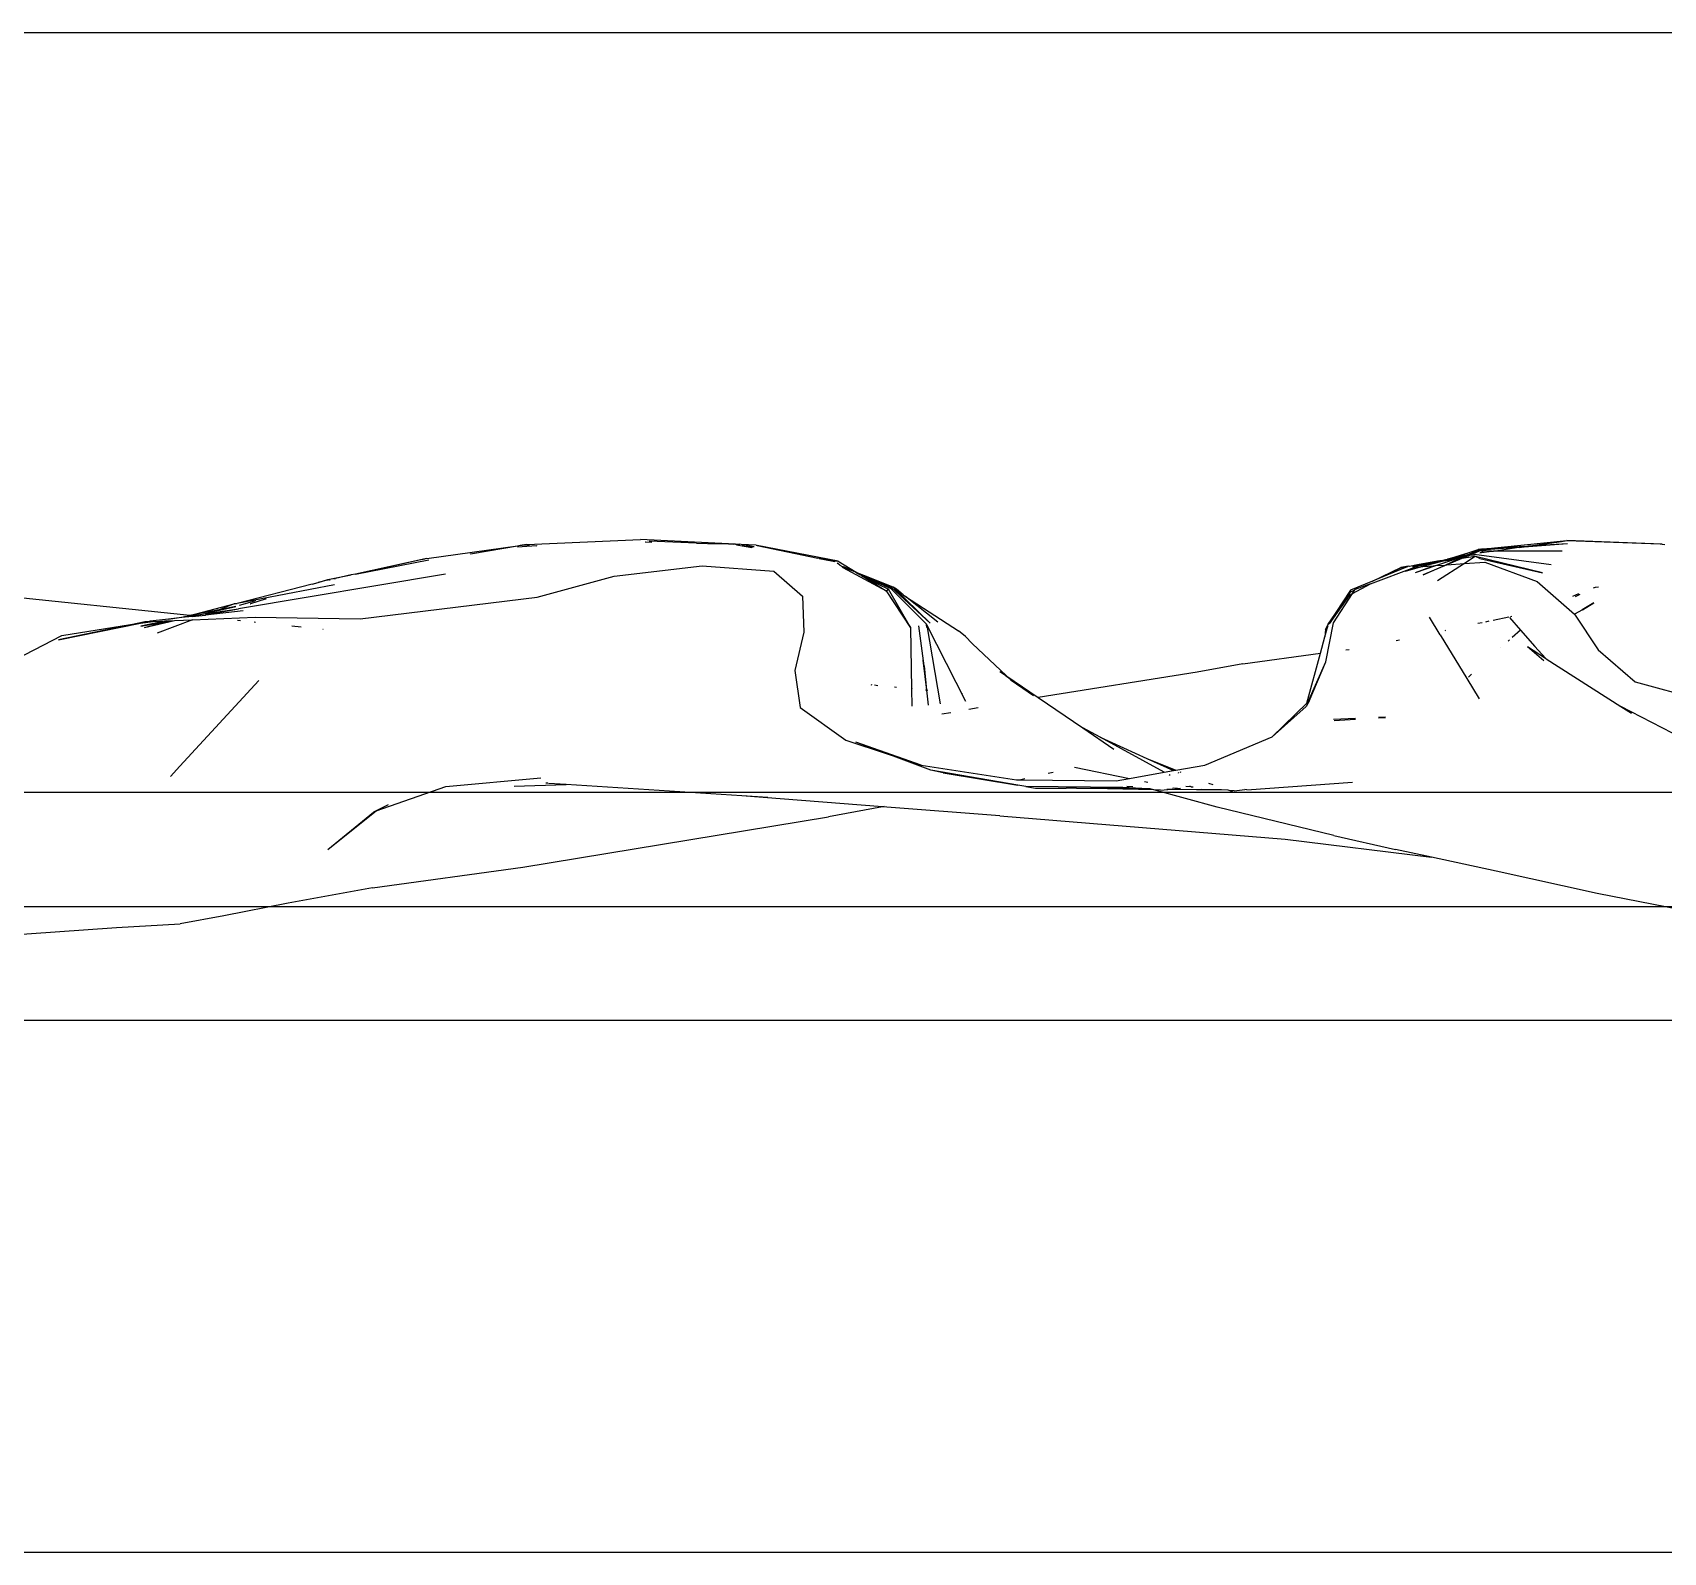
# Model space of a CAD drawing. Header units: millimetres. Extents: x -41292 to 298682, y -22072 to 33155.
# Drawn here: x 30113.2 to 30327.9, y 1090.6 to 1290.6 of the extents above; entities that cross this region are included whole.
import ezdxf

# ---------------------------------------------------------------- set-up
doc = ezdxf.new("R2010")
doc.units = ezdxf.units.MM
doc.layers.add('창호', color=4, linetype='Continuous')
doc.layers.add('틀', color=8, linetype='Continuous')

# ---------------------------------------------------------------- blocks, each defined once
blk = doc.blocks.new('AHSISHEUD')
for p, q in [((30805.63, 18871.3), (30820.62, 18871.95)), ((30832.19, 18871.39), (30820.62, 18871.95)), ((30827.95, 18871.48), (30821.72, 18871.76)), ((30931.32, 18870.7), (30942.54, 18871.85)), ((30937.42, 18871.08), (30942.54, 18871.85)), ((30941.83, 18871.69), (30942.54, 18871.85)), ((30942.54, 18871.85), (30954.83, 18871.4)), ((30955.1, 18871.34), (30942.54, 18871.85)), ((30792.46, 18869.45), (30804.4, 18871.13)), ((30798.18, 18870.1), (30798.47, 18870.13)), ((30798.47, 18870.13), (30804.4, 18871.13)), ((30806.89, 18871.12), (30804.39, 18870.96)), ((30804.4, 18871.13), (30804.78, 18871.2)), ((30804.78, 18871.2), (30805.04, 18871.21)), ((30805.63, 18871.3), (30805.04, 18871.21)), ((30805.04, 18871.21), (30805.98, 18871.25)), ((30806.99, 18871.1), (30806.89, 18871.12)), ((30821.22, 18871.64), (30821.27, 18871.64)), ((30821.27, 18871.64), (30822.08, 18871.61)), ((30827.95, 18871.48), (30829.42, 18871.42)), ((30829.42, 18871.42), (30832.19, 18871.39)), ((30832.19, 18871.39), (30832.43, 18871.38)), ((30832.43, 18871.38), (30832.49, 18871.34)), ((30832.76, 18871.36), (30832.49, 18871.34)), ((30832.79, 18871.29), (30832.49, 18871.34)), ((30832.99, 18871.35), (30832.76, 18871.36)), ((30833.11, 18871.35), (30832.99, 18871.35)), ((30833.11, 18871.35), (30833.18, 18871.34)), ((30833.18, 18871.34), (30833.66, 18871.26)), ((30833.18, 18871.34), (30833.69, 18871.34)), ((30835.27, 18870.87), (30833.24, 18871.22)), ((30833.84, 18871.31), (30833.69, 18871.34)), ((30835.83, 18871.21), (30833.84, 18871.31)), ((30834.27, 18871.23), (30833.84, 18871.31)), ((30833.98, 18871.2), (30835.44, 18870.95)), ((30835.56, 18871), (30834.49, 18871.19)), ((30835.83, 18871.21), (30835.94, 18871.17)), ((30846.62, 18869.12), (30835.94, 18871.17)), ((30835.94, 18871.17), (30843.96, 18869.51)), ((30926.85, 18869.39), (30929.69, 18870.24)), ((30928.27, 18869.71), (30926.85, 18869.39)), ((30927.53, 18869.29), (30928.45, 18869.6)), ((30928.27, 18869.62), (30928.05, 18869.56)), ((30928.27, 18869.71), (30929.69, 18870.24)), ((30929.23, 18869.87), (30928.27, 18869.71)), ((30928.57, 18869.7), (30928.27, 18869.62)), ((30928.27, 18869.62), (30928.45, 18869.6)), ((30928.28, 18869.4), (30928.97, 18869.71)), ((30928.45, 18869.6), (30928.66, 18869.67)), ((30928.66, 18869.67), (30928.57, 18869.7)), ((30928.66, 18869.67), (30928.74, 18869.7)), ((30929.6, 18869.83), (30928.72, 18869.46)), ((30930.47, 18869.72), (30928.72, 18869.46)), ((30928.74, 18869.7), (30928.9, 18869.75)), ((30928.74, 18869.7), (30928.97, 18869.71)), ((30928.9, 18869.75), (30929.06, 18869.74)), ((30928.97, 18869.71), (30929.06, 18869.74)), ((30929.06, 18869.74), (30929.19, 18869.81)), ((30930.47, 18869.72), (30929.06, 18868.79)), ((30929.19, 18869.81), (30929.23, 18869.87)), ((30929.19, 18869.81), (30929.6, 18869.83)), ((30929.47, 18869.93), (30929.23, 18869.87)), ((30929.47, 18869.93), (30929.79, 18870.07)), ((30929.79, 18869.91), (30929.6, 18869.83)), ((30929.69, 18870.24), (30930.85, 18870.67)), ((30929.69, 18870.24), (30930.44, 18870.46)), ((30929.79, 18870.07), (30930.12, 18870.22)), ((30930.41, 18870.17), (30929.79, 18869.91)), ((30930.41, 18870.17), (30929.79, 18870.07)), ((30929.79, 18869.91), (30930.25, 18869.96)), ((30930.12, 18870.22), (30930.62, 18870.44)), ((30930.12, 18870.22), (30930.86, 18870.42)), ((30930.34, 18870.01), (30930.25, 18869.96)), ((30930.25, 18869.96), (30930.37, 18869.95)), ((30940.46, 18868.65), (30930.34, 18870.01)), ((30931.02, 18870.42), (30930.41, 18870.17)), ((30930.44, 18870.46), (30930.62, 18870.44)), ((30930.51, 18869.71), (30930.47, 18869.72)), ((30931.07, 18869.46), (30930.51, 18869.71)), ((30939.34, 18867.6), (30930.51, 18869.71)), ((30930.62, 18870.44), (30930.65, 18870.46)), ((30930.65, 18870.46), (30931.16, 18870.68)), ((30930.65, 18870.46), (30930.86, 18870.42)), ((30931.16, 18870.68), (30930.85, 18870.67)), ((30931.02, 18870.42), (30930.86, 18870.42)), ((30931.11, 18870.46), (30931.02, 18870.42)), ((30931.07, 18870.19), (30931.09, 18870.2)), ((30931.09, 18870.2), (30931.13, 18870.21)), ((30931.35, 18870.56), (30931.11, 18870.46)), ((30932.62, 18870.42), (30931.11, 18870.46)), ((30931.51, 18870.36), (30931.13, 18870.21)), ((30931.16, 18870.68), (30931.32, 18870.7)), ((30931.33, 18870.24), (30931.26, 18870.19)), ((30936.97, 18871.05), (30931.32, 18870.7)), ((30931.33, 18870.24), (30932.62, 18870.42)), ((30931.51, 18870.36), (30931.33, 18870.24)), ((30935.92, 18870.9), (30931.35, 18870.56)), ((30932.62, 18870.42), (30932.67, 18870.42)), ((30932.67, 18870.42), (30932.83, 18870.45)), ((30932.83, 18870.45), (30932.9, 18870.45)), ((30932.9, 18870.45), (30935.92, 18870.9)), ((30941.94, 18870.44), (30932.9, 18870.45)), ((30936.36, 18870.93), (30935.92, 18870.9)), ((30942.64, 18871.4), (30936.36, 18870.93)), ((30936.36, 18870.93), (30936.97, 18871.05)), ((30936.97, 18871.05), (30937.42, 18871.08)), ((30937.42, 18871.08), (30941.83, 18871.69)), ((30942.64, 18871.4), (30937.42, 18871.08)), ((30954.83, 18871.4), (30955.1, 18871.34)), ((30955.1, 18871.34), (30955.45, 18871.33)), ((30792.25, 18869.43), (30783.1, 18867.41)), ((30783.1, 18867.41), (30791.45, 18869.31)), ((30783.1, 18867.41), (30792.74, 18869.28)), ((30791.45, 18869.31), (30792.25, 18869.43)), ((30792.46, 18869.45), (30792.25, 18869.43)), ((30817.15, 18867.13), (30828.72, 18868.49)), ((30828.72, 18868.49), (30838.15, 18867.82)), ((30838.15, 18867.82), (30841.91, 18864.52)), ((30844.11, 18869.48), (30843.96, 18869.51)), ((30845.81, 18869.18), (30844.11, 18869.48)), ((30844.11, 18869.48), (30845.96, 18869.1)), ((30845.81, 18869.18), (30845.96, 18869.1)), ((30846.62, 18869.12), (30845.81, 18869.18)), ((30845.96, 18869.1), (30846.19, 18869.05)), ((30846.62, 18869.12), (30846.19, 18869.05)), ((30846.8, 18868.62), (30846.49, 18868.84)), ((30846.62, 18869.12), (30848.98, 18867.66)), ((30846.88, 18868.59), (30846.8, 18868.62)), ((30846.89, 18868.56), (30846.88, 18868.59)), ((30847.04, 18868.45), (30846.89, 18868.56)), ((30847.04, 18868.45), (30847.25, 18868.3)), ((30847.04, 18868.45), (30847.21, 18868.4)), ((30847.21, 18868.4), (30847.24, 18868.39)), ((30847.24, 18868.39), (30847.27, 18868.37)), ((30847.25, 18868.3), (30852.93, 18865.22)), ((30847.25, 18868.3), (30847.49, 18868.25)), ((30847.27, 18868.37), (30847.49, 18868.25)), ((30847.47, 18868.34), (30847.27, 18868.37)), ((30847.92, 18868.11), (30847.47, 18868.34)), ((30847.49, 18868.25), (30847.72, 18868.12)), ((30847.49, 18868.25), (30847.92, 18868.11)), ((30847.85, 18868.08), (30847.72, 18868.12)), ((30848, 18868.01), (30847.85, 18868.08)), ((30848.35, 18867.9), (30847.92, 18868.11)), ((30848.1, 18867.97), (30848, 18868.01)), ((30848.35, 18867.9), (30848.1, 18867.97)), ((30848.58, 18867.78), (30848.35, 18867.9)), ((30848.9, 18867.65), (30848.58, 18867.78)), ((30848.98, 18867.66), (30848.9, 18867.65)), ((30849.14, 18867.5), (30848.9, 18867.65)), ((30848.98, 18867.66), (30849.2, 18867.52)), ((30849.52, 18867.32), (30849.14, 18867.5)), ((30849.2, 18867.52), (30849.52, 18867.32)), ((30849.98, 18867.23), (30849.2, 18867.52)), ((30916.71, 18866.15), (30922.53, 18868.33)), ((30916.98, 18866.5), (30920.68, 18868.3)), ((30921.53, 18868.37), (30918.85, 18867.27)), ((30920.59, 18868.2), (30918.85, 18867.27)), ((30921.53, 18868.37), (30920.59, 18868.2)), ((30920.59, 18868.2), (30920.68, 18868.3)), ((30921.69, 18868.44), (30920.68, 18868.3)), ((30920.68, 18868.3), (30921.53, 18868.37)), ((30923.59, 18868.41), (30921.32, 18867.82)), ((30921.32, 18867.82), (30923.28, 18868.38)), ((30921.69, 18868.44), (30921.53, 18868.37)), ((30921.82, 18868.42), (30921.69, 18868.44)), ((30922.9, 18868.62), (30921.82, 18868.42)), ((30922.29, 18868.36), (30922.21, 18868.37)), ((30922.29, 18868.36), (30925.25, 18868.96)), ((30924.15, 18868.8), (30922.29, 18868.36)), ((30922.53, 18868.33), (30923.28, 18868.38)), ((30922.61, 18867.61), (30925.29, 18868.53)), ((30922.61, 18867.61), (30925.01, 18868.51)), ((30925.51, 18869.1), (30922.9, 18868.62)), ((30924.15, 18868.8), (30922.9, 18868.62)), ((30923.28, 18868.38), (30925.25, 18868.96)), ((30923.28, 18868.38), (30923.59, 18868.41)), ((30926.32, 18869.11), (30923.59, 18868.41)), ((30923.59, 18868.41), (30925.01, 18868.51)), ((30926.73, 18868.63), (30923.63, 18867.32)), ((30923.63, 18867.32), (30926.52, 18868.61)), ((30924.19, 18868.81), (30924.15, 18868.8)), ((30925.51, 18869.1), (30924.19, 18868.81)), ((30925.25, 18868.96), (30924.19, 18868.81)), ((30925.01, 18868.51), (30925.16, 18868.56)), ((30925.16, 18868.56), (30925.29, 18868.53)), ((30925.25, 18868.96), (30925.28, 18868.96)), ((30925.28, 18868.96), (30927.36, 18869.38)), ((30925.28, 18868.96), (30926.13, 18869.21)), ((30926.32, 18869.11), (30925.28, 18868.96)), ((30925.29, 18868.53), (30927.53, 18869.29)), ((30925.29, 18868.53), (30926.52, 18868.61)), ((30926.13, 18869.21), (30925.51, 18869.1)), ((30929.06, 18868.79), (30925.53, 18866.54)), ((30926.13, 18869.21), (30926.43, 18869.3)), ((30927.36, 18869.38), (30926.32, 18869.11)), ((30927.53, 18869.29), (30926.32, 18869.11)), ((30926.43, 18869.3), (30926.46, 18869.3)), ((30926.46, 18869.3), (30926.61, 18869.35)), ((30926.52, 18868.61), (30928.28, 18869.4)), ((30926.52, 18868.61), (30926.73, 18868.63)), ((30926.61, 18869.35), (30926.85, 18869.39)), ((30928.72, 18869.46), (30926.73, 18868.63)), ((30926.73, 18868.63), (30929.06, 18868.79)), ((30928.05, 18869.56), (30926.85, 18869.39)), ((30927.36, 18869.38), (30928.05, 18869.56)), ((30928.28, 18869.4), (30927.53, 18869.29)), ((30928.72, 18869.46), (30928.28, 18869.4)), ((30929.06, 18868.79), (30931.73, 18868.98)), ((30931.07, 18869.46), (30939.34, 18867.6)), ((30931.73, 18868.98), (30938.64, 18866.46)), ((30761.28, 18861.96), (30722.77, 18865.99)), ((30777.37, 18866.1), (30767.5, 18863.56)), ((30780.32, 18865.99), (30767.5, 18863.56)), ((30794.94, 18867.39), (30767.68, 18862.84)), ((30777.37, 18866.1), (30778.18, 18866.3)), ((30778.18, 18866.3), (30779.45, 18866.7)), ((30779.37, 18866.6), (30778.18, 18866.3)), ((30779.37, 18866.6), (30779.45, 18866.7)), ((30779.45, 18866.62), (30779.37, 18866.6)), ((30779.45, 18866.7), (30782.53, 18867.3)), ((30779.68, 18866.65), (30779.47, 18866.61)), ((30779.68, 18866.65), (30779.77, 18866.67)), ((30780.25, 18866.78), (30780.46, 18866.83)), ((30782.53, 18867.3), (30780.46, 18866.83)), ((30783.1, 18867.41), (30782.53, 18867.3)), ((30806.99, 18864.37), (30817.15, 18867.13)), ((30849.7, 18867.21), (30849.52, 18867.32)), ((30853.6, 18865.48), (30849.7, 18867.21)), ((30853.41, 18865.67), (30849.7, 18867.21)), ((30849.7, 18867.21), (30850.35, 18866.82)), ((30849.98, 18867.23), (30853.63, 18865.66)), ((30853.85, 18865.71), (30849.98, 18867.23)), ((30850.35, 18866.82), (30853.26, 18865.42)), ((30850.35, 18866.82), (30852.93, 18865.22)), ((30852.93, 18865.22), (30853.26, 18865.42)), ((30856.15, 18860.4), (30853.26, 18865.42)), ((30853.6, 18865.48), (30853.41, 18865.67)), ((30853.6, 18865.48), (30858.17, 18860.91)), ((30853.85, 18865.71), (30853.63, 18865.66)), ((30853.63, 18865.66), (30858.72, 18860.94)), ((30858.72, 18860.94), (30853.85, 18865.71)), ((30854.28, 18865.43), (30853.85, 18865.71)), ((30855.17, 18864.67), (30853.85, 18865.71)), ((30855.17, 18864.67), (30854.28, 18865.43)), ((30914.05, 18865.29), (30911.13, 18860.82)), ((30914.01, 18865.05), (30914.64, 18865.33)), ((30914.01, 18865.05), (30914.05, 18865.29)), ((30916.98, 18866.5), (30914.05, 18865.29)), ((30914.33, 18864.86), (30916.71, 18866.15)), ((30914.33, 18864.86), (30914.64, 18865.33)), ((30914.64, 18865.33), (30914.67, 18865.38)), ((30916.71, 18866.15), (30914.67, 18865.38)), ((30918.85, 18867.27), (30916.98, 18866.5)), ((30938.64, 18866.46), (30943.54, 18862.15)), ((30946.27, 18865.65), (30945.99, 18865.54)), ((30946.72, 18865.7), (30946.27, 18865.65)), ((30761.28, 18861.96), (30767.1, 18863.49)), ((30764.78, 18862.57), (30767.35, 18863.16)), ((30767.1, 18863.49), (30765.12, 18862.7)), ((30767.35, 18863.16), (30765.12, 18862.7)), ((30767.19, 18863.51), (30767.1, 18863.49)), ((30767.2, 18863.48), (30767.1, 18863.49)), ((30767.2, 18863.48), (30767.25, 18863.53)), ((30767.25, 18863.53), (30767.34, 18863.53)), ((30767.34, 18863.53), (30767.5, 18863.56)), ((30767.83, 18863.33), (30769.81, 18863.9)), ((30769.2, 18863.49), (30769.26, 18863.5)), ((30771.17, 18864.11), (30769.26, 18863.5)), ((30769.91, 18863.92), (30769.81, 18863.9)), ((30771.32, 18864.13), (30771.17, 18864.11)), ((30783.71, 18861.53), (30806.99, 18864.37)), ((30841.91, 18864.52), (30842.11, 18859.76)), ((30852.93, 18865.22), (30856.15, 18860.4)), ((30852.93, 18865.22), (30856.12, 18860.32)), ((30855.17, 18864.67), (30855.49, 18864.46)), ((30855.49, 18864.46), (30862.45, 18859.94)), ((30859.72, 18861.08), (30855.49, 18864.46)), ((30911.13, 18860.82), (30914.01, 18865.05)), ((30914.01, 18865.05), (30911.24, 18860.85)), ((30913.88, 18864.61), (30911.27, 18860.86)), ((30911.81, 18861), (30914.33, 18864.86)), ((30913.88, 18864.61), (30914.01, 18865.05)), ((30913.88, 18864.61), (30914.33, 18864.86)), ((30944.09, 18864.8), (30943.27, 18864.47)), ((30944.23, 18864.71), (30943.64, 18864.44)), ((30946.1, 18863.61), (30944.56, 18862.73)), ((30944.61, 18862.69), (30946.1, 18863.61)), ((30755.33, 18861.13), (30754.55, 18860.97)), ((30754.79, 18860.94), (30756.39, 18861.18)), ((30754.79, 18860.94), (30755.64, 18861.14)), ((30758.17, 18861.25), (30754.84, 18860.56)), ((30754.84, 18860.56), (30758.31, 18861.18)), ((30755.3, 18860.39), (30759.27, 18861.3)), ((30755.3, 18860.39), (30758.31, 18861.18)), ((30755.64, 18861.14), (30755.33, 18861.13)), ((30755.74, 18861.15), (30755.64, 18861.14)), ((30756.05, 18861.21), (30755.74, 18861.15)), ((30755.74, 18861.15), (30756.39, 18861.18)), ((30758.46, 18861.48), (30756.05, 18861.21)), ((30756.05, 18861.21), (30756.39, 18861.18)), ((30756.39, 18861.18), (30758.17, 18861.25)), ((30761.62, 18861.4), (30756.98, 18859.64)), ((30758.17, 18861.25), (30758.68, 18861.28)), ((30758.31, 18861.18), (30758.68, 18861.28)), ((30758.46, 18861.48), (30760.73, 18861.82)), ((30760.22, 18861.68), (30758.46, 18861.48)), ((30758.68, 18861.28), (30759.27, 18861.3)), ((30759.27, 18861.3), (30761.62, 18861.4)), ((30761.57, 18861.83), (30760.22, 18861.68)), ((30760.73, 18861.82), (30760.22, 18861.68)), ((30760.73, 18861.82), (30760.76, 18861.82)), ((30760.76, 18861.82), (30762.91, 18862.14)), ((30760.76, 18861.82), (30761.28, 18861.96)), ((30764.91, 18862.66), (30761.28, 18861.96)), ((30761.57, 18861.83), (30762.91, 18862.14)), ((30761.57, 18861.83), (30763.35, 18862.03)), ((30761.62, 18861.4), (30769.87, 18861.76)), ((30762.91, 18862.14), (30764.55, 18862.52)), ((30762.91, 18862.14), (30763.97, 18862.3)), ((30768.28, 18862.58), (30763.35, 18862.03)), ((30763.35, 18862.03), (30763.42, 18862.09)), ((30763.42, 18862.09), (30763.56, 18862.11)), ((30763.56, 18862.11), (30767.68, 18862.84)), ((30763.97, 18862.3), (30763.56, 18862.11)), ((30764.1, 18862.32), (30763.97, 18862.3)), ((30764.1, 18862.32), (30767.68, 18862.84)), ((30764.55, 18862.52), (30764.1, 18862.32)), ((30764.55, 18862.52), (30764.78, 18862.57)), ((30764.91, 18862.66), (30764.78, 18862.57)), ((30765.12, 18862.7), (30764.91, 18862.66)), ((30767.95, 18861.26), (30767.56, 18861.3)), ((30769.93, 18861.06), (30769.76, 18861.07)), ((30769.87, 18861.76), (30783.71, 18861.53)), ((30910.83, 18855.87), (30911.81, 18861)), ((30925.86, 18859.42), (30924.47, 18861.75)), ((30931.41, 18861.01), (30930.84, 18860.89)), ((30932.29, 18861.2), (30931.82, 18861.1)), ((30934.92, 18861.75), (30932.83, 18861.31)), ((30934.99, 18861.68), (30936.43, 18860.04)), ((30935.29, 18861.83), (30935.13, 18861.8)), ((30944.61, 18862.69), (30943.54, 18862.15)), ((30943.54, 18862.15), (30946.67, 18857.43)), ((30737.14, 18855.55), (30744.42, 18859.33)), ((30754.55, 18860.97), (30744, 18858.76)), ((30744, 18858.76), (30754.79, 18860.94)), ((30744.42, 18859.33), (30754.55, 18860.97)), ((30775.92, 18860.43), (30774.69, 18860.56)), ((30778.83, 18860.12), (30778.79, 18860.13)), ((30842.11, 18859.76), (30840.91, 18854.72)), ((30856.15, 18860.4), (30856.12, 18860.32)), ((30856.12, 18860.32), (30856.26, 18852.31)), ((30857.95, 18855.34), (30857.24, 18860.59)), ((30858.17, 18860.91), (30858.24, 18860.81)), ((30858.24, 18860.81), (30858.25, 18860.76)), ((30858.25, 18860.76), (30858.31, 18860.72)), ((30858.31, 18860.39), (30858.25, 18860.76)), ((30858.32, 18860.65), (30858.31, 18860.72)), ((30860.11, 18850.34), (30858.32, 18860.65)), ((30863.42, 18850.65), (30858.32, 18860.65)), ((30863.37, 18859.19), (30862.45, 18859.94)), ((30864.25, 18858.29), (30863.37, 18859.19)), ((30910.1, 18857), (30910.68, 18859.17)), ((30910.68, 18859.17), (30911.06, 18860.56)), ((30910.77, 18860.14), (30910.68, 18859.17)), ((30910.77, 18860.14), (30911.13, 18860.82)), ((30911.06, 18860.56), (30910.77, 18860.14)), ((30911.06, 18860.56), (30911.13, 18860.82)), ((30925.86, 18859.42), (30929.39, 18853.68)), ((30926.56, 18859.98), (30926.47, 18859.96)), ((30936.43, 18860.04), (30935.34, 18859.06)), ((30936.43, 18860.04), (30938.33, 18857.87)), ((30864.25, 18858.29), (30868.79, 18854.01)), ((30899.9, 18855.62), (30910.1, 18857)), ((30908.32, 18850.41), (30910.1, 18857)), ((30913.44, 18857.45), (30913.88, 18857.51)), ((30920.51, 18858.7), (30920.09, 18858.61)), ((30933.87, 18857.73), (30933.85, 18857.71)), ((30935, 18858.75), (30934.82, 18858.59)), ((30937.36, 18857.87), (30939.52, 18856.03)), ((30937.36, 18857.87), (30939.74, 18856.34)), ((30938.33, 18857.87), (30939.74, 18856.34)), ((30946.67, 18857.43), (30951.52, 18853.23)), ((30840.91, 18854.72), (30841.63, 18849.84)), ((30857.77, 18856.1), (30858.24, 18852.12)), ((30857.95, 18855.34), (30858.24, 18852.12)), ((30867.91, 18854.61), (30868.79, 18854.01)), ((30899.9, 18855.62), (30893.9, 18854.52)), ((30908.45, 18850.53), (30910.83, 18855.87)), ((30908.62, 18850.7), (30910.83, 18855.87)), ((30939.84, 18856.27), (30939.74, 18856.34)), ((30939.84, 18856.27), (30949.67, 18850.01)), ((30770.36, 18853.39), (30759.94, 18842.13)), ((30851.11, 18852.81), (30850.95, 18852.82)), ((30851.85, 18852.73), (30851.41, 18852.78)), ((30854.3, 18852.5), (30854.02, 18852.52)), ((30869.16, 18853.66), (30868.69, 18853.99)), ((30868.79, 18854.01), (30868.81, 18854)), ((30868.81, 18854), (30869.16, 18853.66)), ((30868.81, 18854), (30872.94, 18851.18)), ((30872.32, 18851.41), (30869.16, 18853.66)), ((30869.16, 18853.66), (30869.4, 18853.43)), ((30872.32, 18851.41), (30869.4, 18853.43)), ((30893.9, 18854.52), (30872.94, 18851.18)), ((30929.39, 18853.68), (30929.33, 18853.63)), ((30929.39, 18853.68), (30931.02, 18851.01)), ((30930, 18854.23), (30929.59, 18853.87)), ((30951.52, 18853.23), (30961.55, 18850.5)), ((30856.39, 18852.29), (30856.26, 18852.31)), ((30856.26, 18852.31), (30856.3, 18850.05)), ((30858.24, 18852.12), (30858.13, 18852.13)), ((30858.24, 18852.12), (30858.47, 18850.16)), ((30858.44, 18852.1), (30858.24, 18852.12)), ((30863, 18851.65), (30862.95, 18851.66)), ((30872.94, 18851.18), (30878.81, 18847.19)), ((30903.77, 18846), (30908.32, 18850.41)), ((30908.62, 18850.7), (30908.21, 18849.98)), ((30908.32, 18850.41), (30908.45, 18850.53)), ((30908.45, 18850.53), (30908.62, 18850.7)), ((30841.63, 18849.84), (30847.63, 18845.57)), ((30861.43, 18849.16), (30860.28, 18848.96)), ((30865.05, 18849.8), (30863.84, 18849.59)), ((30903.77, 18846), (30908.21, 18849.98)), ((30914.71, 18848.43), (30911.83, 18848.3)), ((30911.92, 18848.16), (30914.72, 18848.33)), ((30917.75, 18848.5), (30918.68, 18848.56)), ((30918.68, 18848.6), (30917.76, 18848.56)), ((30949.67, 18850.01), (30951.04, 18849.09)), ((30957.81, 18845.78), (30949.67, 18850.01)), ((30878.81, 18847.19), (30882.93, 18844.37)), ((30881.09, 18845.94), (30878.81, 18847.19)), ((30894.87, 18842.29), (30903.77, 18846)), ((30847.63, 18845.57), (30853.2, 18843.72)), ((30857.56, 18842.27), (30848.93, 18845.31)), ((30853.2, 18843.72), (30848.93, 18845.31)), ((30881.09, 18845.94), (30887.26, 18843.15)), ((30889.54, 18841.34), (30881.09, 18845.94)), ((30759.94, 18842.13), (30758.75, 18840.79)), ((30853.2, 18843.72), (30857.56, 18842.27)), ((30858.8, 18841.63), (30853.2, 18843.72)), ((30857.56, 18842.27), (30870.1, 18840.34)), ((30877.71, 18841.99), (30884.96, 18840.51)), ((30887.26, 18843.15), (30891.05, 18841.61)), ((30887.26, 18843.15), (30890.77, 18841.56)), ((30891.05, 18841.61), (30894.87, 18842.29)), ((30794.98, 18839.46), (30807.48, 18840.61)), ((30803.98, 18839.49), (30810.81, 18839.71)), ((30808.41, 18839.92), (30808.12, 18839.89)), ((30810.81, 18839.71), (30808.49, 18839.86)), ((30833.93, 18838.24), (30810.81, 18839.71)), ((30860.45, 18841.26), (30858.8, 18841.63)), ((30870.25, 18839.64), (30858.8, 18841.63)), ((30860.45, 18841.26), (30870.25, 18839.64)), ((30870.1, 18840.34), (30870.66, 18840.33)), ((30871.33, 18839.45), (30870.25, 18839.64)), ((30871.19, 18840.45), (30870.66, 18840.33)), ((30870.66, 18840.33), (30883.21, 18840.2)), ((30874.91, 18841.3), (30874.27, 18841.15)), ((30883.21, 18840.2), (30884.96, 18840.51)), ((30884.96, 18840.51), (30889.54, 18841.34)), ((30886.96, 18840.1), (30887.37, 18840.02)), ((30889.54, 18841.34), (30890.77, 18841.56)), ((30890.32, 18840.91), (30890.18, 18840.99)), ((30890.77, 18841.56), (30891.05, 18841.61)), ((30891.32, 18841.31), (30891.44, 18841.25)), ((30891.6, 18841.39), (30891.72, 18841.34)), ((30895.98, 18839.66), (30895.43, 18839.85)), ((30900.42, 18839.03), (30914.33, 18840.05)), ((30785.82, 18836.24), (30794.98, 18839.46)), ((30852.45, 18836.79), (30833.93, 18838.24)), ((30837.37, 18838.03), (30833.93, 18838.24)), ((30884.11, 18839.31), (30871.33, 18839.45)), ((30871.33, 18839.45), (30872.61, 18839.25)), ((30872.61, 18839.25), (30876.64, 18839.23)), ((30877.05, 18839.22), (30876.64, 18839.23)), ((30878, 18839.22), (30877.05, 18839.22)), ((30878, 18839.22), (30879.06, 18839.26)), ((30888.17, 18839.01), (30878, 18839.22)), ((30878, 18839.22), (30884.03, 18839.19)), ((30879.06, 18839.26), (30884.11, 18839.31)), ((30879.06, 18839.26), (30884.03, 18839.19)), ((30884.03, 18839.19), (30884.24, 18839.19)), ((30887.43, 18839.17), (30884.11, 18839.31)), ((30884.24, 18839.19), (30884.97, 18839.19)), ((30885.39, 18839.42), (30884.62, 18839.46)), ((30884.97, 18839.19), (30885.15, 18839.18)), ((30885.15, 18839.18), (30887.43, 18839.17)), ((30887.71, 18839.14), (30887.43, 18839.17)), ((30887.74, 18839.13), (30887.71, 18839.14)), ((30887.83, 18839.13), (30887.74, 18839.13)), ((30888.17, 18839.01), (30887.83, 18839.13)), ((30896.5, 18836.73), (30888.17, 18839.01)), ((30889.03, 18839), (30888.17, 18839.01)), ((30889.03, 18839), (30890.5, 18839.1)), ((30889.9, 18839.11), (30890, 18839.13)), ((30890, 18839.13), (30890.5, 18839.1)), ((30890.5, 18839.1), (30890.63, 18839.12)), ((30890.7, 18839.22), (30890.63, 18839.21)), ((30890.63, 18839.12), (30893.8, 18839.08)), ((30891.27, 18839.18), (30890.7, 18839.22)), ((30890.94, 18839.25), (30891.27, 18839.18)), ((30891.27, 18839.18), (30891.7, 18839.23)), ((30893.09, 18839.41), (30892.39, 18839.44)), ((30893.09, 18839.41), (30892.9, 18839.51)), ((30893.15, 18839.37), (30893.09, 18839.41)), ((30893.36, 18839.39), (30893.15, 18839.37)), ((30893.8, 18839.08), (30894.43, 18839.07)), ((30897.94, 18838.98), (30894.43, 18839.07)), ((30894.43, 18839.07), (30897.08, 18839.05)), ((30898.07, 18838.93), (30897.94, 18838.98)), ((30898.76, 18838.69), (30898.07, 18838.93)), ((30898.75, 18838.91), (30898.07, 18838.93)), ((30898.75, 18838.91), (30900.14, 18839.05)), ((30900.42, 18839.03), (30900.14, 18839.05)), ((30779.43, 18831.18), (30785.82, 18836.24)), ((30779.43, 18831.18), (30785.44, 18836.08)), ((30785.82, 18836.24), (30785.44, 18836.08)), ((30787.38, 18837.07), (30785.82, 18836.24)), ((30805.13, 18828.83), (30845.36, 18835.46)), ((30852.45, 18836.79), (30845.36, 18835.46)), ((30852.67, 18836.84), (30852.45, 18836.79)), ((30867.92, 18835.58), (30852.45, 18836.79)), ((30867.92, 18835.58), (30905.48, 18832.51)), ((30911.88, 18833.02), (30896.5, 18836.73)), ((30905.48, 18832.51), (30924.74, 18830.15)), ((30911.88, 18833.02), (30919.97, 18831.18)), ((30924.74, 18830.15), (30919.97, 18831.18)), ((30785.33, 18826.12), (30805.13, 18828.83)), ((30933.22, 18828.34), (30924.74, 18830.15)), ((30946.55, 18825.36), (30933.22, 18828.34)), ((30785.33, 18826.12), (30774.22, 18824.11)), ((30959.35, 18822.87), (30946.55, 18825.36)), ((30765.73, 18822.42), (30760, 18821.37)), ((30774.22, 18824.11), (30765.73, 18822.42)), ((30736.03, 18819.79), (30751.63, 18820.9)), ((30751.63, 18820.9), (30760, 18821.37)), ((34562.05, 18738.67), (29762.05, 18738.67))]:
    blk.add_line(p, q)

msp = doc.modelspace()

# ---------------------------------------------------------------- linework, layer by layer
at = {"layer": '창호'}
for p, q in [((31504.67, 1190.58), (29224.67, 1190.58)), ((31504.67, 1160.58), (29224.67, 1160.58))]:
    msp.add_line(p, q, dxfattribs=at)
at = {"layer": '틀'}
for p, q in [((29134.67, 1290.58), (33934.67, 1290.58)), ((29224.67, 1175.58), (31504.67, 1175.58)), ((33934.67, 1090.58), (29134.67, 1090.58))]:
    msp.add_line(p, q, dxfattribs=at)

# ---------------------------------------------------------------- block references
msp.add_blockref('AHSISHEUD', (-627.37, -17648.09))

doc.saveas('drawing.dxf')
